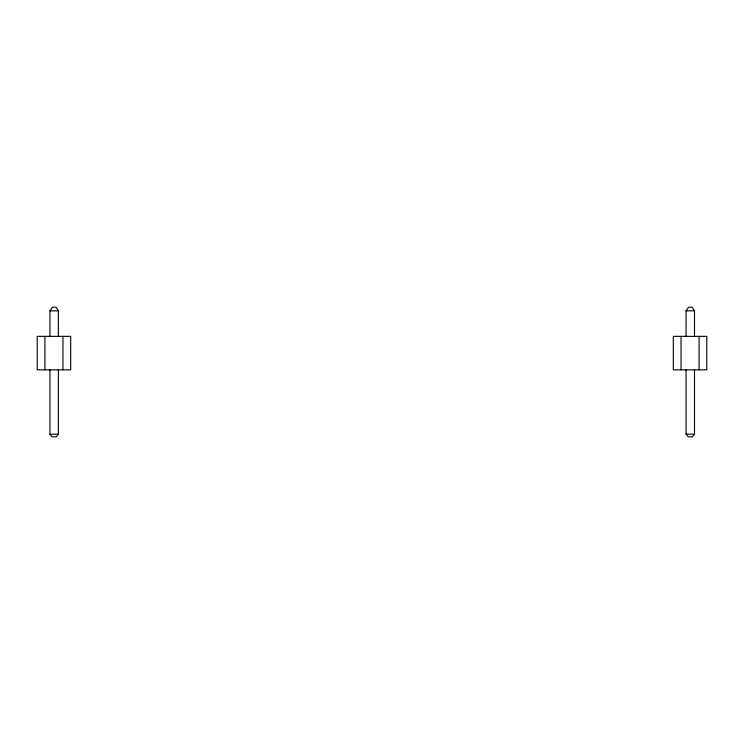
<?xml version="1.0" encoding="UTF-8"?>
<svg xmlns="http://www.w3.org/2000/svg" width="744" height="744" viewBox="0 0 744 744"><rect width="100%" height="100%" fill="white"/><g stroke="black" fill="none" stroke-linecap="round" stroke-linejoin="round"><path stroke-width="1.12" d="M49.941 336.195L49.941 310.834L52.499 307.207L56.014 307.207L58.376 310.834L58.376 336.195M686.061 336.195L686.061 310.834L688.619 307.207L692.134 307.207L694.496 310.834L694.496 336.195M58.376 369.629L58.376 434.18L56.274 436.793L52.052 436.793L49.941 434.18L49.941 369.629M694.496 369.629L694.496 434.18L692.394 436.793L688.172 436.793L686.061 434.18L686.061 369.629M49.941 310.834L58.376 310.834M686.061 310.834L694.496 310.834M49.941 434.18L58.376 434.18M686.061 434.18L694.496 434.18M699.081 336.362L699.081 369.842M681.039 336.362L681.039 369.842M62.961 336.362L62.961 369.842M44.919 336.362L44.919 369.842M70.68 336.362L37.2 336.362L37.2 369.842L70.68 369.842L70.68 336.362M706.8 336.362L673.32 336.362L673.32 369.842L706.8 369.842L706.8 336.362"/></g></svg>
